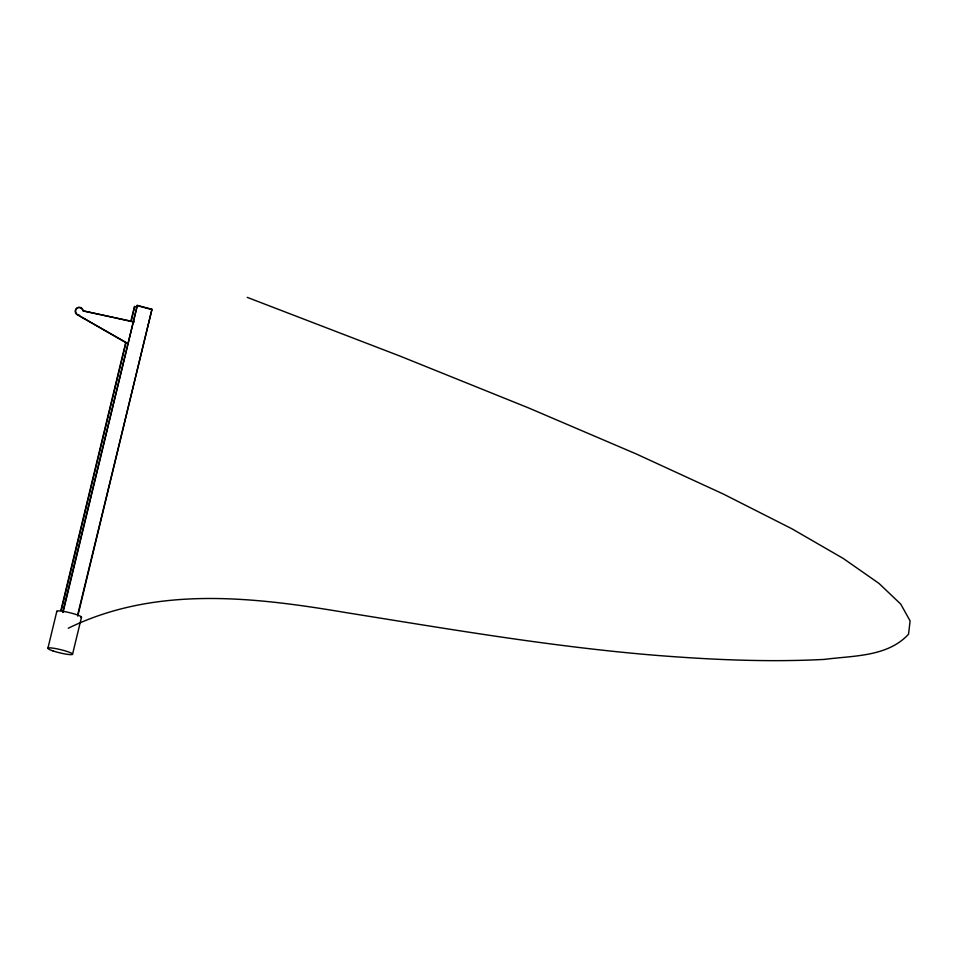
<?xml version="1.0" encoding="UTF-8"?>
<svg xmlns="http://www.w3.org/2000/svg" width="958" height="958" viewBox="0 0 958 958"><rect width="100%" height="100%" fill="white"/><g stroke="black" fill="none" stroke-linecap="round" stroke-linejoin="round"><path stroke-width="1.44" d="M47.9 648.267L56.845 611.276M60.881 610.462L125.618 342.904M130.887 321.098L134.407 306.56L137.401 307.087M61.288 610.306L126.013 342.748M131.294 320.93L134.815 306.392M62.689 612.366L137.317 305.386L151.963 309.314L77.742 616.126M63.084 612.21L137.317 305.386M77.694 614.832L151.963 309.314M72.557 654.23L81.49 617.299M82.843 310.811L134.096 321.876M68.246 628.232C155.926 585.41 253.631 596.99 346.497 612.689C448.739 629.035 550.946 646.614 654.218 655.2C710.812 659.715 767.681 662.349 824.431 659.403C852.943 655.583 887.551 657.128 908.543 634.184L910.1 620.916L900.76 604.127L878.977 583.41L843.184 558.418L791.835 528.756L723.374 494.053L636.232 453.948L528.864 408.048L399.726 355.981L247.248 297.375M83.873 311.039L100.243 314.607M101.273 314.823L113.547 317.505M114.565 317.721L133.797 321.996M136.91 305.554L142.107 306.943M143.401 307.29L151.568 309.47M128.037 343.587L78.963 315.601L127.737 343.706M57.049 611.707A12.682 1.653 13.6 0 1 69.862 612.737A12.682 1.653 13.6 0 1 80.975 617.575M82.616 309.973A3.904 3.808 68.2 0 0 78.149 307.59A3.904 3.808 68.2 0 0 75.287 311.733A3.904 3.808 68.2 0 0 78.963 315.254L79.275 315.134A3.904 3.808 68.2 0 1 75.562 311.314A3.904 3.808 68.2 0 1 79.011 307.374A3.904 3.808 68.2 0 1 83.142 310.691M52.798 650.841A12.682 1.653 13.6 0 0 72.473 654.362A12.682 1.653 13.6 0 0 55.42 648.542A12.682 1.653 13.6 0 0 52.798 650.841"/></g></svg>
